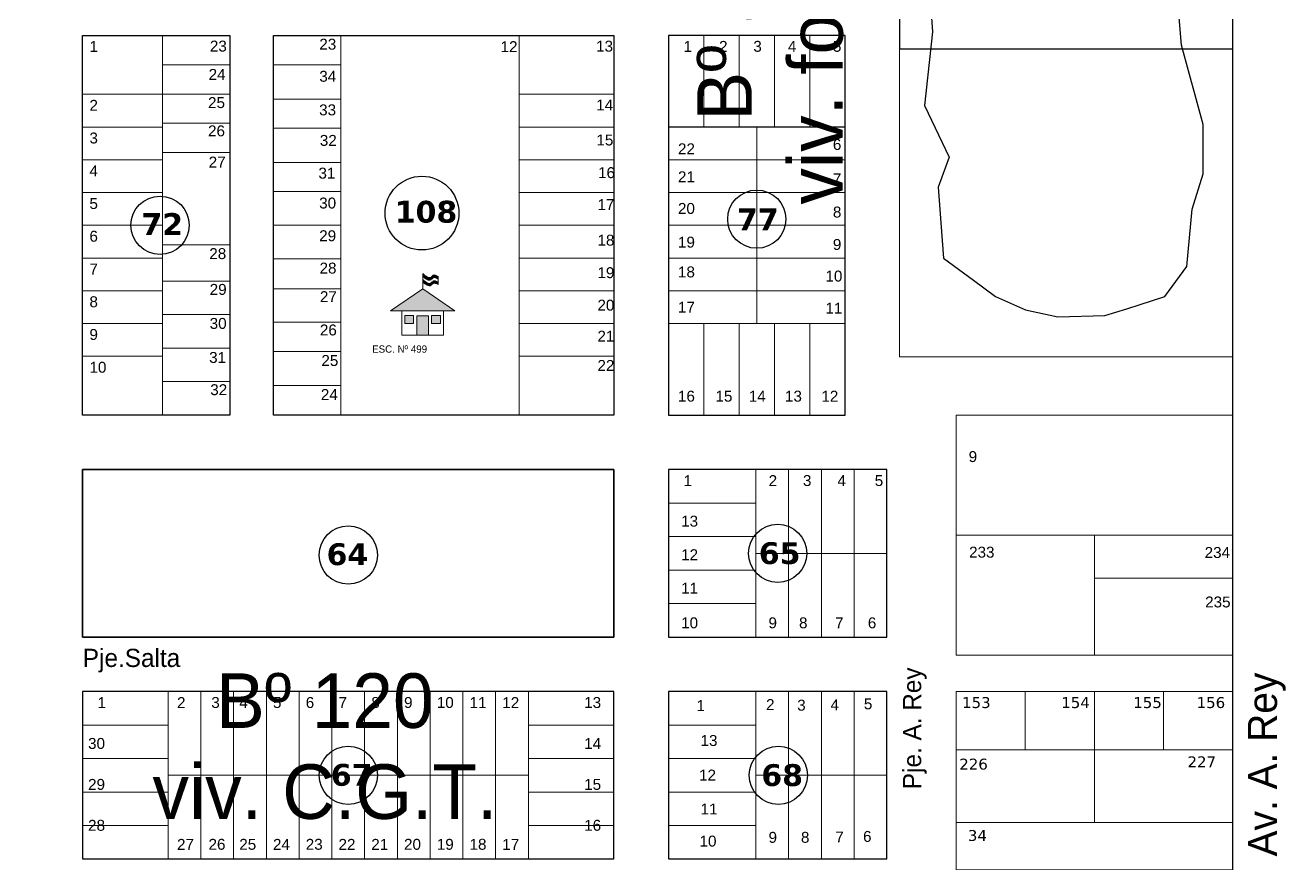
# Model space of a CAD drawing. Header units: millimetres. Extents: x 0 to 6558, y 60 to 10727.
# Drawn here: x 1848.2 to 2194.6, y 7910.3 to 8140.7 of the extents above; entities that cross this region are included whole.
import ezdxf

# ---------------------------------------------------------------- set-up
doc = ezdxf.new("R2010")
doc.units = ezdxf.units.MM
for name, color, linetype, lineweight in [('0 LAGUNA', 140, 'Continuous', 30), ('0 NOMBRE DE BARRIOS', 251, 'Continuous', 35), ('0 N° DE PARCELA', 255, 'Continuous', 25), ('0 SIG - PARCELAS', 252, 'Continuous', 18), ('EQUIPAMIENTOS', 10, 'Continuous', 18)]:
    doc.layers.add(name, color=color, linetype=linetype, lineweight=lineweight)
for name, color, linetype in [('0 NOMBRE DE CALLES', 255, 'Continuous'), ('0 N° DE MANZANA', 255, 'Continuous'), ('0 SIG - CHACRAS', 253, 'Continuous'), ('0 SIG - MANZANAS', 253, 'Continuous')]:
    doc.layers.add(name, color=color, linetype=linetype)
doc.layers.add('auxiliares', color=3, linetype='Continuous', plot=False)
doc.styles.get("Standard").update_dxf_attribs({"font": 'arial.ttf'})
doc.styles.add('STYLE1', font='arial.ttf')

# ---------------------------------------------------------------- blocks, each defined once
blk = doc.blocks.new('ESCUELA')
at = {"linetype": 'Continuous'}
h = blk.add_hatch(color=130, dxfattribs=at)
edge = h.paths.add_edge_path()
edge.add_spline(control_points=[(-7.8, 81.5), (-10.1, 82.8), (-13.9, 84.9), (-19.3, 77.2), (-24.9, 81.8), (-29.1, 85.3)], knot_values=[0, 0, 0, 0, 2.102185, 3.349937, 7.23201, 7.23201, 7.23201, 7.23201], degree=3, periodic=0)
edge.add_line((-29.1, 85.3), (-29.1, 81.5))
edge.add_spline(control_points=[(-29.1, 81.5), (-24.9, 78), (-19.3, 73.4), (-13.9, 81.1), (-10.1, 79), (-7.8, 77.7)], knot_values=[0, 0, 0, 0, 3.882072, 5.129825, 7.23201, 7.23201, 7.23201, 7.23201], degree=3, periodic=0)
edge.add_line((-7.8, 77.7), (-7.8, 81.5))
edge = h.paths.add_edge_path()
edge.add_spline(control_points=[(-7.8, 73.4), (-10.1, 74.7), (-13.9, 76.8), (-19.3, 69.1), (-24.9, 73.7), (-29.1, 77.2)], knot_values=[0, 0, 0, 0, 2.102185, 3.349937, 7.23201, 7.23201, 7.23201, 7.23201], degree=3, periodic=0)
edge.add_line((-29.1, 77.2), (-29.1, 73.8))
edge.add_spline(control_points=[(-29.1, 73.8), (-24.9, 70.3), (-19.3, 65.7), (-13.9, 73.5), (-10.1, 71.3), (-7.8, 70)], knot_values=[0, 0, 0, 0, 3.882072, 5.129825, 7.23201, 7.23201, 7.23201, 7.23201], degree=3, periodic=0)
edge.add_line((-7.8, 70), (-7.8, 73.4))
blk.add_hatch(color=256, dxfattribs=at).paths.add_polyline_path([(15.5, 33.6), (-29.1, 64.4), (-73.8, 33.6)])
h = blk.add_hatch(color=256, dxfattribs=at)
h.paths.add_polyline_path([(-53.8, 27.3), (-53.8, 16.3), (-41.6, 16.3), (-41.6, 27.3)])
h.paths.add_polyline_path([(-21.1, 26.9), (-37.1, 26.9), (-37.1, 0), (-21.1, 0)])
h.paths.add_polyline_path([(-4.4, 27.3), (-16.7, 27.3), (-16.7, 16.3), (-4.4, 16.3)])
for p, q in [((-29.1, 64.4), (-29.1, 85.3)), ((-29.1, 64.4), (-73.8, 33.6)), ((-29.1, 64.4), (15.5, 33.6)), ((-73.8, 33.6), (15.5, 33.6))]:
    blk.add_line(p, q, dxfattribs=at)
at = {"color": 130, "linetype": 'Continuous'}
blk.add_line((-7.8, 81.5), (-7.8, 70), dxfattribs=at)
at = {"linetype": 'Continuous'}
blk.add_lwpolyline([(0, 33.6), (0, 0), (-58.2, 0), (-58.2, 33.6)], dxfattribs=at)
for points in [[(-53.8, 27.3), (-41.6, 27.3), (-41.6, 16.3), (-53.8, 16.3)], [(-37.1, 26.9), (-21.1, 26.9), (-21.1, 0), (-37.1, 0)], [(-4.4, 27.3), (-16.7, 27.3), (-16.7, 16.3), (-4.4, 16.3)]]:
    blk.add_lwpolyline(points, close=True, dxfattribs=at)
at = {"color": 130, "linetype": 'Continuous'}
for points in [[(-29.1, 85.3), (-17.4, 80.6), (-14.4, 83.2), (-7.8, 81.5)], [(-29.1, 81.5), (-17.4, 76.8), (-14.4, 79.4), (-7.8, 77.7)], [(-29.1, 77.2), (-17.4, 72.5), (-14.4, 75.1), (-7.8, 73.4)], [(-29.1, 73.8), (-17.4, 69.1), (-14.4, 71.8), (-7.8, 70)]]:
    blk.add_spline(points, degree=3, dxfattribs=at)

msp = doc.modelspace()

# ---------------------------------------------------------------- linework, layer by layer
at = {"layer": '0 LAGUNA'}
msp.add_lwpolyline([(2096.796, 8149.47), (2097.546, 8138.964), (2095.294, 8118.702), (2102.052, 8104.444), (2099.048, 8096.189), (2099.799, 8086.434), (2100.55, 8076.678), (2108.81, 8070.675), (2114.817, 8066.172), (2123.102, 8062.507), (2131.986, 8060.564), (2144.853, 8060.937), (2144.853, 8060.937), (2144.853, 8060.937), (2150.87, 8062.8), (2161.372, 8066.172), (2161.372, 8066.172), (2161.372, 8066.172), (2161.372, 8066.172), (2167.379, 8074.427), (2168.881, 8090.186), (2171.885, 8099.942), (2171.885, 8113.449), (2165.878, 8135.211), (2164.376, 8153.972)], dxfattribs=at)
at = {"layer": '0 N° DE MANZANA'}
for centre, radius in [((1957.237, 8089.102), 10.135), ((2049.229, 8087.441), 8), ((1885.286, 8085.77), 8), ((1936.979, 7995.12), 8), ((2054.979, 7995.605), 8), ((1936.979, 7934.605), 8), ((2055.153, 7934.605), 8)]:
    msp.add_circle(centre, radius, dxfattribs=at)
at = {"layer": '0 SIG - CHACRAS'}
msp.add_lwpolyline([(1199.979, 7425.105), (2179.979, 7425.105), (2179.979, 8400.105), (1199.979, 8400.105)], close=True, dxfattribs=at)
at = {"layer": '0 SIG - MANZANAS'}
for points in [[(1863.979, 8137.935), (1904.479, 8137.935), (1904.479, 8033.605), (1863.979, 8033.605), (1863.979, 8137.935)], [(1916.479, 8137.935), (2009.979, 8137.935), (2009.979, 8033.605), (1916.479, 8033.605), (1916.479, 8137.935)], [(1863.979, 8018.605), (2009.979, 8018.605), (2009.979, 7972.605), (1863.979, 7972.605), (1863.979, 8018.605)], [(1863.979, 8018.605), (2009.979, 8018.605), (2009.979, 7972.605), (1863.979, 7972.605), (1863.979, 8018.605)]]:
    msp.add_lwpolyline(points, dxfattribs=at)
for points in [[(2024.979, 8033.605), (2073.479, 8033.605), (2073.479, 8137.935), (2024.979, 8137.935)], [(1863.979, 7972.605), (2009.979, 7972.605), (2009.979, 8018.605), (1863.979, 8018.605)], [(1863.979, 8018.605), (2009.979, 8018.605), (2009.979, 7972.605), (1863.979, 7972.605)], [(2084.979, 8018.605), (2024.979, 8018.605), (2024.979, 7972.605), (2084.979, 7972.605)], [(1863.979, 7911.605), (2009.979, 7911.605), (2009.979, 7957.605), (1863.979, 7957.605)], [(2084.979, 7957.605), (2024.979, 7957.605), (2024.979, 7911.605), (2084.979, 7911.605)]]:
    msp.add_lwpolyline(points, close=True, dxfattribs=at)
at = {"layer": '0 SIG - PARCELAS'}
for points in [[(2088.479, 8174.785), (2179.979, 8174.785), (2179.979, 8049.605), (2088.479, 8049.605)], [(1863.979, 8121.765), (1885.979, 8121.765), (1885.979, 8137.935), (1863.979, 8137.935)], [(1934.979, 8033.605), (1983.979, 8033.605), (1983.979, 8137.935), (1934.979, 8137.935)], [(2009.979, 8121.765), (1983.979, 8121.765), (1983.979, 8137.935), (2009.979, 8137.935)], [(2024.979, 8112.775), (2034.679, 8112.775), (2034.679, 8137.935), (2024.979, 8137.935)], [(2034.679, 8112.775), (2044.379, 8112.775), (2044.379, 8137.935), (2034.679, 8137.935)], [(2044.379, 8112.775), (2054.079, 8112.775), (2054.079, 8137.935), (2044.379, 8137.935)], [(2054.079, 8112.775), (2063.779, 8112.775), (2063.779, 8137.935), (2054.079, 8137.935)], [(2063.779, 8112.775), (2073.479, 8112.775), (2073.479, 8137.935), (2063.779, 8137.935)], [(1863.979, 8112.765), (1885.979, 8112.765), (1885.979, 8121.765), (1863.979, 8121.765)], [(1983.979, 8112.765), (2009.979, 8112.765), (2009.979, 8121.765), (1983.979, 8121.765)], [(1863.979, 8103.765), (1885.979, 8103.765), (1885.979, 8112.765), (1863.979, 8112.765)], [(1983.979, 8103.765), (2009.979, 8103.765), (2009.979, 8112.765), (1983.979, 8112.765)], [(2024.979, 8103.765), (2049.229, 8103.765), (2049.229, 8112.765), (2024.979, 8112.765)], [(2049.229, 8103.765), (2073.479, 8103.765), (2073.479, 8112.765), (2049.229, 8112.765)], [(1863.979, 8094.765), (1885.979, 8094.765), (1885.979, 8103.765), (1863.979, 8103.765)], [(1983.979, 8094.765), (2009.979, 8094.765), (2009.979, 8103.765), (1983.979, 8103.765)], [(2024.979, 8094.765), (2049.229, 8094.765), (2049.229, 8103.765), (2024.979, 8103.765)], [(2049.229, 8094.765), (2073.479, 8094.765), (2073.479, 8103.765), (2049.229, 8103.765)], [(1863.979, 8085.765), (1885.979, 8085.765), (1885.979, 8094.765), (1863.979, 8094.765)], [(1983.979, 8085.765), (2009.979, 8085.765), (2009.979, 8094.765), (1983.979, 8094.765)], [(2024.979, 8085.765), (2049.229, 8085.765), (2049.229, 8094.765), (2024.979, 8094.765)], [(2049.229, 8085.765), (2073.479, 8085.765), (2073.479, 8094.765), (2049.229, 8094.765)], [(1863.979, 8076.765), (1885.979, 8076.765), (1885.979, 8085.765), (1863.979, 8085.765)], [(1983.979, 8076.765), (2009.979, 8076.765), (2009.979, 8085.765), (1983.979, 8085.765)], [(2024.979, 8076.765), (2049.229, 8076.765), (2049.229, 8085.765), (2024.979, 8085.765)], [(2049.229, 8076.765), (2073.479, 8076.765), (2073.479, 8085.765), (2049.229, 8085.765)], [(1863.979, 8067.765), (1885.979, 8067.765), (1885.979, 8076.765), (1863.979, 8076.765)], [(1983.979, 8067.765), (2009.979, 8067.765), (2009.979, 8076.765), (1983.979, 8076.765)], [(2024.979, 8067.765), (2049.229, 8067.765), (2049.229, 8076.765), (2024.979, 8076.765)], [(2049.229, 8067.765), (2073.479, 8067.765), (2073.479, 8076.765), (2049.229, 8076.765)], [(1863.979, 8058.765), (1885.979, 8058.765), (1885.979, 8067.765), (1863.979, 8067.765)], [(1983.979, 8058.765), (2009.979, 8058.765), (2009.979, 8067.765), (1983.979, 8067.765)], [(2024.979, 8058.765), (2049.229, 8058.765), (2049.229, 8067.765), (2024.979, 8067.765)], [(2049.229, 8058.765), (2073.479, 8058.765), (2073.479, 8067.765), (2049.229, 8067.765)], [(1863.979, 8049.765), (1885.979, 8049.765), (1885.979, 8058.765), (1863.979, 8058.765)], [(1983.979, 8049.765), (2009.979, 8049.765), (2009.979, 8058.765), (1983.979, 8058.765)], [(2024.979, 8033.605), (2034.679, 8033.605), (2034.679, 8058.765), (2024.979, 8058.765)], [(2034.679, 8033.605), (2044.379, 8033.605), (2044.379, 8058.765), (2034.679, 8058.765)], [(2044.379, 8033.605), (2054.079, 8033.605), (2054.079, 8058.765), (2044.379, 8058.765)], [(2054.079, 8033.605), (2063.779, 8033.605), (2063.779, 8058.765), (2054.079, 8058.765)], [(2063.779, 8033.605), (2073.479, 8033.605), (2073.479, 8058.765), (2063.779, 8058.765)], [(1863.979, 8033.605), (1885.979, 8033.605), (1885.979, 8049.765), (1863.979, 8049.765)], [(1983.979, 8033.605), (2009.979, 8033.605), (2009.979, 8049.765), (1983.979, 8049.765)], [(2103.979, 8033.605), (2179.979, 8033.605), (2179.979, 8000.605), (2103.979, 8000.605)], [(2024.979, 8009.405), (2048.979, 8009.405), (2048.979, 8018.605), (2024.979, 8018.605)], [(2048.979, 7995.605), (2057.979, 7995.605), (2057.979, 8018.605), (2048.979, 8018.605)], [(2057.979, 7995.605), (2066.979, 7995.605), (2066.979, 8018.605), (2057.979, 8018.605)], [(2066.979, 7995.605), (2075.979, 7995.605), (2075.979, 8018.605), (2066.979, 8018.605)], [(2075.979, 7995.605), (2084.979, 7995.605), (2084.979, 8018.605), (2075.979, 8018.605)], [(2024.979, 8000.205), (2048.979, 8000.205), (2048.979, 8009.405), (2024.979, 8009.405)], [(2024.979, 7991.005), (2048.979, 7991.005), (2048.979, 8000.205), (2024.979, 8000.205)], [(2179.979, 8000.605), (2103.979, 8000.605), (2103.979, 7967.605), (2179.979, 7967.605)], [(2103.979, 8000.605), (2141.979, 8000.605), (2141.979, 7967.605), (2103.979, 7967.605)], [(2141.979, 8000.605), (2179.979, 8000.605), (2179.979, 7988.775), (2141.979, 7988.775)], [(2048.979, 7972.605), (2057.979, 7972.605), (2057.979, 7995.605), (2048.979, 7995.605)], [(2057.979, 7972.605), (2066.979, 7972.605), (2066.979, 7995.605), (2057.979, 7995.605)], [(2066.979, 7972.605), (2075.979, 7972.605), (2075.979, 7995.605), (2066.979, 7995.605)], [(2075.979, 7972.605), (2084.979, 7972.605), (2084.979, 7995.605), (2075.979, 7995.605)], [(2024.979, 7981.805), (2048.979, 7981.805), (2048.979, 7991.005), (2024.979, 7991.005)], [(2141.979, 7988.775), (2179.979, 7988.775), (2179.979, 7967.605), (2141.979, 7967.605)], [(2024.979, 7972.605), (2048.979, 7972.605), (2048.979, 7981.805), (2024.979, 7981.805)], [(1863.979, 7948.405), (1887.479, 7948.405), (1887.479, 7957.605), (1863.979, 7957.605)], [(1887.479, 7934.605), (1896.479, 7934.605), (1896.479, 7957.605), (1887.479, 7957.605)], [(1896.479, 7934.605), (1905.479, 7934.605), (1905.479, 7957.605), (1896.479, 7957.605)], [(1905.479, 7934.605), (1914.479, 7934.605), (1914.479, 7957.605), (1905.479, 7957.605)], [(1914.479, 7934.605), (1923.479, 7934.605), (1923.479, 7957.605), (1914.479, 7957.605)], [(1923.479, 7934.605), (1932.479, 7934.605), (1932.479, 7957.605), (1923.479, 7957.605)], [(1932.479, 7934.605), (1941.479, 7934.605), (1941.479, 7957.605), (1932.479, 7957.605)], [(1941.479, 7934.605), (1950.479, 7934.605), (1950.479, 7957.605), (1941.479, 7957.605)], [(1950.479, 7934.605), (1959.479, 7934.605), (1959.479, 7957.605), (1950.479, 7957.605)], [(1959.479, 7934.605), (1968.479, 7934.605), (1968.479, 7957.605), (1959.479, 7957.605)], [(1968.479, 7934.605), (1977.479, 7934.605), (1977.479, 7957.605), (1968.479, 7957.605)], [(1977.479, 7934.605), (1986.479, 7934.605), (1986.479, 7957.605), (1977.479, 7957.605)], [(1986.479, 7948.405), (2009.979, 7948.405), (2009.979, 7957.605), (1986.479, 7957.605)], [(2024.979, 7948.405), (2048.979, 7948.405), (2048.979, 7957.605), (2024.979, 7957.605)], [(2048.979, 7934.605), (2057.979, 7934.605), (2057.979, 7957.605), (2048.979, 7957.605)], [(2057.979, 7934.605), (2066.979, 7934.605), (2066.979, 7957.605), (2057.979, 7957.605)], [(2066.979, 7934.605), (2075.979, 7934.605), (2075.979, 7957.605), (2066.979, 7957.605)], [(2075.979, 7934.605), (2084.979, 7934.605), (2084.979, 7957.605), (2075.979, 7957.605)], [(2103.979, 7941.605), (2122.979, 7941.605), (2122.979, 7957.605), (2103.979, 7957.605)], [(2122.979, 7941.605), (2141.979, 7941.605), (2141.979, 7957.605), (2122.979, 7957.605)], [(2122.979, 7941.605), (2141.979, 7941.605), (2141.979, 7957.605), (2122.979, 7957.605)], [(2141.979, 7941.605), (2160.979, 7941.605), (2160.979, 7957.605), (2141.979, 7957.605)], [(2141.979, 7941.605), (2160.979, 7941.605), (2160.979, 7957.605), (2141.979, 7957.605)], [(2160.979, 7941.605), (2179.979, 7941.605), (2179.979, 7957.605), (2160.979, 7957.605)], [(2160.979, 7941.605), (2179.979, 7941.605), (2179.979, 7957.605), (2160.979, 7957.605)], [(1863.979, 7939.205), (1887.479, 7939.205), (1887.479, 7948.405), (1863.979, 7948.405)], [(1986.479, 7939.205), (2009.979, 7939.205), (2009.979, 7948.405), (1986.479, 7948.405)], [(2024.979, 7939.205), (2048.979, 7939.205), (2048.979, 7948.405), (2024.979, 7948.405)], [(1863.979, 7930.005), (1887.479, 7930.005), (1887.479, 7939.205), (1863.979, 7939.205)], [(1986.479, 7930.005), (2009.979, 7930.005), (2009.979, 7939.205), (1986.479, 7939.205)], [(2024.979, 7930.005), (2048.979, 7930.005), (2048.979, 7939.205), (2024.979, 7939.205)], [(2103.979, 7941.605), (2141.979, 7941.605), (2141.979, 7921.605), (2103.979, 7921.605)], [(2141.979, 7941.605), (2179.979, 7941.605), (2179.979, 7921.605), (2141.979, 7921.605)], [(1887.479, 7911.605), (1896.479, 7911.605), (1896.479, 7934.605), (1887.479, 7934.605)], [(1896.479, 7911.605), (1905.479, 7911.605), (1905.479, 7934.605), (1896.479, 7934.605)], [(1905.479, 7911.605), (1914.479, 7911.605), (1914.479, 7934.605), (1905.479, 7934.605)], [(1914.479, 7911.605), (1923.479, 7911.605), (1923.479, 7934.605), (1914.479, 7934.605)], [(1923.479, 7911.605), (1932.479, 7911.605), (1932.479, 7934.605), (1923.479, 7934.605)], [(1932.479, 7911.605), (1941.479, 7911.605), (1941.479, 7934.605), (1932.479, 7934.605)], [(1941.479, 7911.605), (1950.479, 7911.605), (1950.479, 7934.605), (1941.479, 7934.605)], [(1950.479, 7911.605), (1959.479, 7911.605), (1959.479, 7934.605), (1950.479, 7934.605)], [(1959.479, 7911.605), (1968.479, 7911.605), (1968.479, 7934.605), (1959.479, 7934.605)], [(1968.479, 7911.605), (1977.479, 7911.605), (1977.479, 7934.605), (1968.479, 7934.605)], [(1977.479, 7911.605), (1986.479, 7911.605), (1986.479, 7934.605), (1977.479, 7934.605)], [(2048.979, 7911.605), (2057.979, 7911.605), (2057.979, 7934.605), (2048.979, 7934.605)], [(2057.979, 7911.605), (2066.979, 7911.605), (2066.979, 7934.605), (2057.979, 7934.605)], [(2066.979, 7911.605), (2075.979, 7911.605), (2075.979, 7934.605), (2066.979, 7934.605)], [(2075.979, 7911.605), (2084.979, 7911.605), (2084.979, 7934.605), (2075.979, 7934.605)], [(1863.979, 7920.805), (1887.479, 7920.805), (1887.479, 7930.005), (1863.979, 7930.005)], [(1986.479, 7920.805), (2009.979, 7920.805), (2009.979, 7930.005), (1986.479, 7930.005)], [(2024.979, 7920.805), (2048.979, 7920.805), (2048.979, 7930.005), (2024.979, 7930.005)], [(2103.979, 7908.605), (2179.979, 7908.605), (2179.979, 7921.605), (2103.979, 7921.605)], [(1863.979, 7911.605), (1887.479, 7911.605), (1887.479, 7920.805), (1863.979, 7920.805)], [(1986.479, 7911.605), (2009.979, 7911.605), (2009.979, 7920.805), (1986.479, 7920.805)], [(2024.979, 7911.605), (2048.979, 7911.605), (2048.979, 7920.805), (2024.979, 7920.805)]]:
    msp.add_lwpolyline(points, close=True, dxfattribs=at)
for points in [[(1885.979, 8129.835), (1885.979, 8137.935), (1904.479, 8137.935), (1904.479, 8129.835), (1885.979, 8129.835)], [(1916.479, 8129.835), (1916.479, 8137.935), (1934.979, 8137.935), (1934.979, 8129.835), (1916.479, 8129.835)], [(1885.979, 8121.835), (1885.979, 8129.835), (1904.479, 8129.835), (1904.479, 8121.835), (1885.979, 8121.835)], [(1916.479, 8120.445), (1916.479, 8129.835), (1934.979, 8129.835), (1934.979, 8120.445), (1916.479, 8120.445)], [(1885.979, 8113.835), (1885.979, 8121.835), (1904.479, 8121.835), (1904.479, 8113.835), (1885.979, 8113.835)], [(1916.479, 8112.445), (1916.479, 8120.445), (1934.979, 8120.445), (1934.979, 8112.445), (1916.479, 8112.445)], [(1885.979, 8105.735), (1885.979, 8113.835), (1904.479, 8113.835), (1904.479, 8105.735), (1885.979, 8105.735)], [(1916.479, 8103.055), (1916.479, 8112.445), (1934.979, 8112.445), (1934.979, 8103.055), (1916.479, 8103.055)], [(1904.479, 8080.405), (1904.479, 8105.735), (1885.979, 8105.735), (1885.979, 8080.405), (1904.479, 8080.405)], [(1916.479, 8095.055), (1916.479, 8103.055), (1934.979, 8103.055), (1934.979, 8095.055), (1916.479, 8095.055)], [(1916.479, 8085.775), (1916.479, 8095.055), (1934.979, 8095.055), (1934.979, 8085.775), (1916.479, 8085.775)], [(1916.479, 8076.515), (1916.479, 8085.775), (1934.979, 8085.775), (1934.979, 8076.515), (1916.479, 8076.515)], [(1885.979, 8070.405), (1885.979, 8080.405), (1904.479, 8080.405), (1904.479, 8070.405), (1885.979, 8070.405)], [(1916.479, 8068.335), (1916.479, 8076.515), (1934.979, 8076.515), (1934.979, 8068.335), (1916.479, 8068.335)], [(1885.979, 8061.205), (1885.979, 8070.405), (1904.479, 8070.405), (1904.479, 8061.205), (1885.979, 8061.205)], [(1916.479, 8059.095), (1916.479, 8068.335), (1934.979, 8068.335), (1934.979, 8059.095), (1916.479, 8059.095)], [(1885.979, 8052.005), (1885.979, 8061.205), (1904.479, 8061.205), (1904.479, 8052.005), (1885.979, 8052.005)], [(1916.479, 8051.095), (1916.479, 8059.095), (1934.979, 8059.095), (1934.979, 8051.095), (1916.479, 8051.095)], [(1885.979, 8042.805), (1885.979, 8052.005), (1904.479, 8052.005), (1904.479, 8042.805), (1885.979, 8042.805)], [(1916.479, 8041.705), (1916.479, 8051.095), (1934.979, 8051.095), (1934.979, 8041.705), (1916.479, 8041.705)], [(1885.979, 8033.605), (1885.979, 8042.805), (1904.479, 8042.805), (1904.479, 8033.605), (1885.979, 8033.605)], [(1916.479, 8033.605), (1916.479, 8041.705), (1934.979, 8041.705), (1934.979, 8033.605), (1916.479, 8033.605)], [(1863.979, 8018.605), (2009.979, 8018.605), (2009.979, 7972.605), (1863.979, 7972.605), (1863.979, 8018.605)]]:
    msp.add_lwpolyline(points, dxfattribs=at)
at = {"layer": 'auxiliares'}
msp.add_lwpolyline([(2088.479, 8134.285), (2179.979, 8134.285), (2179.979, 8174.785), (2088.479, 8174.785)], close=True, dxfattribs=at)

# ---------------------------------------------------------------- block references
at = {"layer": 'EQUIPAMIENTOS', "linetype": 'Continuous', "xscale": 0.1979943306469067, "yscale": 0.1979943306469067, "zscale": 0.1979943306469067}
msp.add_blockref('ESCUELA', (1963.189, 8055.581), dxfattribs=at)

# ---------------------------------------------------------------- texts
at = {"layer": '0 NOMBRE DE BARRIOS', "linetype": 'Continuous', "lineweight": 25, "insert": (2052.971, 8144.4), "char_height": 15, "width": 338.88889, "attachment_point": 5, "rotation": 90}
msp.add_mtext('{\\fBankGothic Lt BT|b0|i0|c0|p34;Bº 125 \\Pviv. fo.na.vi.}', dxfattribs=at)
at = {"layer": '0 NOMBRE DE BARRIOS', "linetype": 'Continuous', "lineweight": 25, "insert": (1930.544, 7942.52), "char_height": 15, "width": 338.88889, "attachment_point": 5}
msp.add_mtext('{\\fBankGothic Lt BT|b0|i0|c0|p34;Bº 120 \\Pviv. C.G.T.}', dxfattribs=at)
at = {"layer": '0 NOMBRE DE CALLES', "insert": (1864.052, 7966.114), "char_height": 5, "width": 783.33333, "attachment_point": 4}
msp.add_mtext('\\pt10;{\\fBankGothic Lt BT|b0|i0|c0|p34;Pje.Salta}', dxfattribs=at)
at = {"layer": '0 NOMBRE DE CALLES', "insert": (2092.65, 7930.795), "char_height": 5, "width": 783.33333, "attachment_point": 4, "rotation": 90}
msp.add_mtext('\\pt10;{\\fBankGothic Lt BT|b0|i0|c0|p34;Pje. A. Rey}', dxfattribs=at)
at = {"layer": '0 NOMBRE DE CALLES', "insert": (2189.367, 7912.298), "char_height": 8, "attachment_point": 4, "rotation": 90}
msp.add_mtext('\\pt16;{\\fBankGothic Lt BT|b0|i0|c0|p34;Av. A. Rey}', dxfattribs=at)
at = {"layer": '0 N° DE MANZANA', "char_height": 6, "attachment_point": 4}
for s, insert in [('{\\fVerdana|b1|i0|c0|p34;108}', (1949.752, 8089.427)), ('{\\fVerdana|b1|i0|c0|p34;72}', (1880.15, 8086.094)), ('{\\fVerdana|b1|i0|c0|p34;77}', (2043.782, 8087.37)), ('{\\fVerdana|b1|i0|c0|p34;64}', (1931.021, 7995.311)), ('{\\fVerdana|b1|i0|c0|p34;65}', (2049.777, 7995.605)), ('{\\fVerdana|b1|i0|c0|p34;67}', (1932.189, 7934.672)), ('{\\fVerdana|b1|i0|c0|p34;68}', (2050.479, 7934.605))]:
    msp.add_mtext(s, dxfattribs=dict(at, insert=insert))
at = {"layer": '0 N° DE PARCELA', "char_height": 3, "style": 'STYLE1'}
for s, insert, attachment_point in [('1', (1865.872, 8134.892), 4), ('23', (1898.96, 8134.982), 4), ('23', (1929.028, 8135.495), 4), ('12', (1978.833, 8134.849), 4), ('13', (2005.059, 8134.948), 4), ('1', (2029.129, 8134.918), 4), ('2', (2038.867, 8134.918), 4), ('3', (2048.278, 8134.918), 4), ('4', (2057.771, 8134.918), 4), ('5', (2070.135, 8134.918), 4), ('24', (1898.622, 8127.216), 4), ('34', (1929.028, 8126.682), 4), ('2', (1865.872, 8118.722), 4), ('25', (1898.453, 8119.45), 4), ('33', (1928.976, 8117.45), 4), ('14', (2005.098, 8118.802), 4), ('26', (1898.453, 8111.684), 4), ('3', (1865.872, 8109.722), 4), ('32', (1929.167, 8109.062), 4), ('15', (2005.151, 8109.183), 4), ('22', (2027.569, 8106.765), 4), ('6', (2070.135, 8107.948), 4), ('27', (1898.64, 8103.123), 4), ('4', (1865.872, 8100.722), 4), ('31', (1928.794, 8100.067), 4), ('16', (2005.616, 8100.198), 4), ('21', (2027.569, 8099.078), 4), ('7', (2070.135, 8098.532), 4), ('5', (1865.872, 8091.722), 4), ('30', (1928.992, 8091.848), 4), ('17', (2005.444, 8091.438), 4), ('20', (2027.569, 8090.366), 4), ('8', (2070.135, 8089.373), 4), ('6', (1865.872, 8082.727), 4), ('29', (1928.995, 8082.865), 4), ('18', (2005.444, 8081.647), 4), ('19', (2027.569, 8081.102), 4), ('9', (2070.135, 8080.46), 4), ('28', (1898.8, 8077.946), 4), ('7', (1865.872, 8073.722), 4), ('28', (1929.094, 8073.976), 4), ('19', (2005.444, 8072.715), 4), ('18', (2027.569, 8072.916), 4), ('10', (2068.082, 8071.777), 4), ('29', (1898.907, 8068.12), 4), ('27', (1929.19, 8066.134), 4), ('8', (1865.872, 8064.722), 4), ('20', (2005.444, 8063.783), 4), ('{\\fArial|b0|i0|c238|p34;1}7', (2027.569, 8063.257), 4), ('11', (2068.082, 8062.98), 4), ('30', (1898.906, 8058.768), 4), ('9', (1865.872, 8055.722), 4), ('26', (1929.191, 8056.972), 4), ('21', (2005.444, 8055.285), 4), ('31', (1898.757, 8049.417), 4), ('25', (1929.6, 8048.581), 4), ('10', (1865.872, 8046.722), 4), ('22', (2005.444, 8047.233), 4), ('32', (1899.058, 8040.553), 4), ('24', (1929.449, 8039.234), 4), ('{\\fArial|b0|i0|c238|p34;1}6', (2027.569, 8038.776), 4), ('{\\fArial|b0|i0|c238|p34;1}5', (2037.864, 8038.776), 4), ('{\\fArial|b0|i0|c238|p34;1}4', (2047.015, 8038.776), 4), ('{\\fArial|b0|i0|c238|p34;1}3', (2056.971, 8038.776), 4), ('{\\fArial|b0|i0|c238|p34;1}2', (2066.964, 8038.776), 4), ('9', (2107.437, 8022.173), 4), ('1', (2029.129, 8015.588), 4), ('2', (2052.498, 8015.588), 4), ('3', (2061.909, 8015.588), 4), ('4', (2071.402, 8015.588), 4), ('5', (2081.635, 8015.588), 4), ('13', (2028.437, 8004.425), 4), ('233', (2107.553, 7995.908), 4), ('234', (2172.277, 7995.814), 4), ('12', (2028.437, 7995.225), 4), ('11', (2028.437, 7986.025), 4), ('235', (2172.411, 7982.221), 4), ('10', (2028.437, 7976.483), 4), ('9', (2052.437, 7976.483), 4), ('8', (2060.837, 7976.483), 4), ('7', (2070.737, 7976.483), 4), ('6', (2079.737, 7976.483), 4), ('1', (1868.099, 7954.588), 4), ('2', (1889.934, 7954.588), 4), ('3', (1899.345, 7954.588), 4), ('4', (1907.041, 7954.588), 4), ('5', (1916.303, 7954.588), 4), ('6', (1925.303, 7954.588), 4), ('7', (1934.303, 7954.588), 4), ('8', (1943.303, 7954.588), 4), ('9', (1952.303, 7954.588), 4), ('10', (1961.303, 7954.588), 4), ('11', (1970.303, 7954.588), 4), ('12', (1979.303, 7954.588), 4), ('13', (2001.803, 7954.588), 4), ('5', (2078.648, 7954.229), 4), ('{\\fVerdana|b0|i0|c0|p34;153}', (2105.624, 7954.565), 4), ('{\\fVerdana|b0|i0|c0|p34;154}', (2132.884, 7954.565), 4), ('{\\fVerdana|b0|i0|c0|p34;155}', (2152.662, 7954.565), 4), ('{\\fVerdana|b0|i0|c0|p34;156}', (2170.072, 7954.565), 4), ('1', (2032.641, 7953.755), 4), ('2', (2051.776, 7954.039), 4), ('3', (2060.324, 7953.858), 4), ('4', (2069.486, 7953.982), 4), ('13', (2033.772, 7944.15), 4), ('30', (1870.154, 7943.338), 6), ('14', (2001.803, 7943.338), 4), ('12', (2033.355, 7934.667), 4), ('29', (1870.154, 7932.088), 6), ('15', (2001.803, 7932.088), 4), ('11', (2033.771, 7925.342), 4), ('28', (1870.154, 7920.838), 6), ('16', (2001.803, 7920.838), 4), ('10', (2033.493, 7916.502), 4), ('9', (2052.46, 7917.534), 4), ('8', (2061.367, 7917.534), 4), ('7', (2070.817, 7917.658), 4), ('6', (2078.428, 7917.782), 4)]:
    msp.add_mtext(s, dxfattribs=dict(at, insert=insert, attachment_point=attachment_point))
for s, insert, attachment_point, rotation in [('{\\fVerdana|b0|i0|c0|p34;226}', (2112.713, 7937.648), 6, 360), ('{\\fVerdana|b0|i0|c0|p34;227}', (2175.421, 7938.312), 6, 360), ('{\\fVerdana|b0|i0|c0|p34;34}', (2112.465, 7918.034), 6, 360), ('27', (1889.934, 7915.621), 4, 0), ('26', (1898.585, 7915.621), 4, 0), ('25', (1907.041, 7915.621), 4, 0), ('24', (1916.303, 7915.621), 4, 0), ('23', (1925.303, 7915.621), 4, 0), ('22', (1934.303, 7915.621), 4, 0), ('21', (1943.303, 7915.621), 4, 0), ('20', (1952.303, 7915.621), 4, 0), ('19', (1961.303, 7915.621), 4, 0), ('18', (1970.303, 7915.621), 4, 0), ('17', (1979.303, 7915.621), 4, 0)]:
    msp.add_mtext(s, dxfattribs=dict(at, insert=insert, attachment_point=attachment_point, rotation=rotation))
at = {"layer": 'EQUIPAMIENTOS', "linetype": 'Continuous', "insert": (1943.544, 8051.73), "char_height": 2, "width": 75, "attachment_point": 4}
msp.add_mtext('{\\fBankGothic Lt BT|b0|i0|c0|p34;ESC. Nº 499}', dxfattribs=at)

doc.saveas('drawing.dxf')
